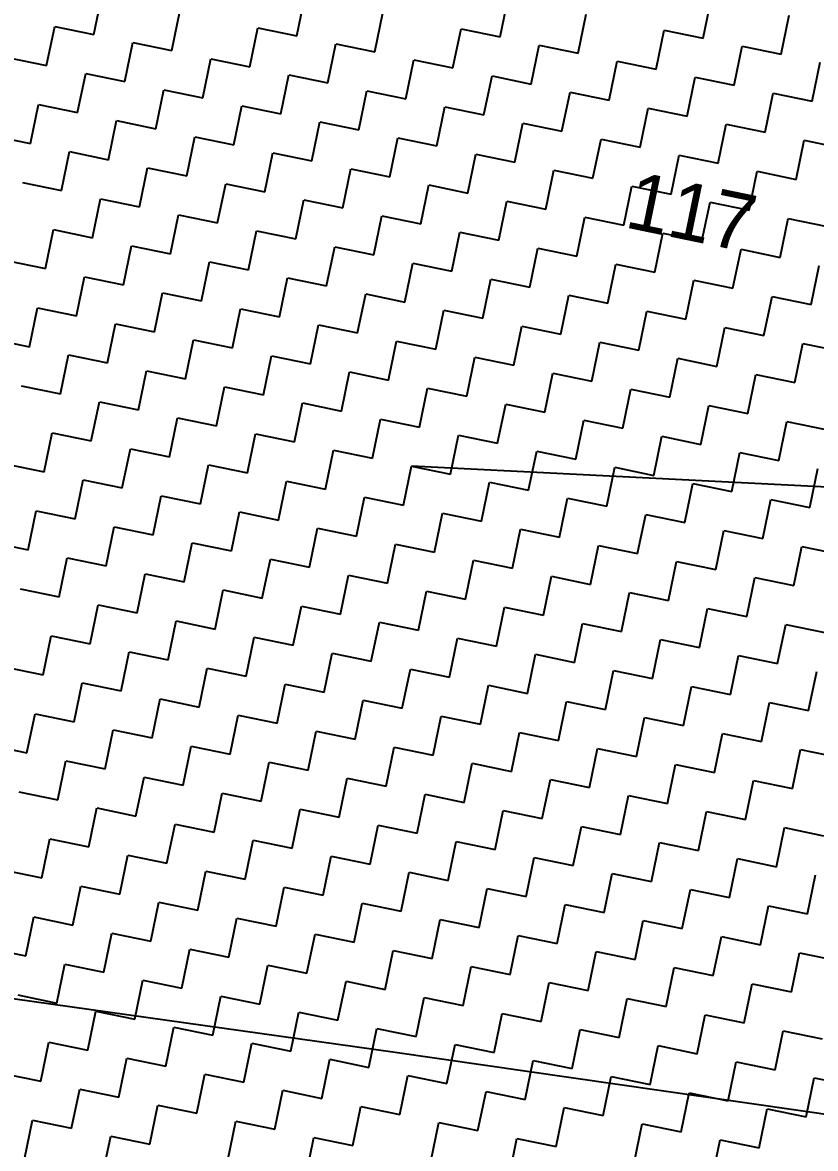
# Model space of a CAD drawing. Header units: metres. Extents: x 280043 to 281054, y 2047152 to 2048652.
# Drawn here: x 280767 to 280816.3, y 2048461.4 to 2048531.4 of the extents above; entities that cross this region are included whole.
import ezdxf
from ezdxf.enums import TextEntityAlignment as Align

# ---------------------------------------------------------------- set-up
doc = ezdxf.new("R2010")
doc.units = ezdxf.units.M
for name, color, linetype in [('POLY_HATCH', 12, 'Continuous'), ('POLY_PARCEL', 6, 'Continuous'), ('TEXT_PARCEL', 7, 'Continuous')]:
    doc.layers.add(name, color=color, linetype=linetype)
doc.styles.add('TEXT_MAP', font='', dxfattribs={"height": 1.8})
doc.styles.get('TEXT_MAP').set_extended_font_data('Kruti Dev 050')

msp = doc.modelspace()

# ---------------------------------------------------------------- linework, layer by layer
msp.add_lwpolyline([(280839.157, 2048501.362), (280791.163, 2048503.795)])
at = {"layer": 'POLY_HATCH', "linetype": 'Continuous'}
for p, q in [((280771.411, 2048530.62), (280771.911, 2048533.045)), ((280784.036, 2048530.545), (280784.536, 2048532.97)), ((280796.662, 2048530.471), (280797.162, 2048532.896)), ((280809.287, 2048530.396), (280809.787, 2048532.821)), ((280776.261, 2048529.62), (280776.761, 2048532.045)), ((280788.886, 2048529.545), (280789.386, 2048531.97)), ((280801.512, 2048529.471), (280802.012, 2048531.896)), ((280814.137, 2048529.396), (280814.637, 2048531.822)), ((280768.486, 2048528.694), (280768.986, 2048531.119)), ((280768.986, 2048531.119), (280771.411, 2048530.62)), ((280781.111, 2048528.62), (280781.611, 2048531.045)), ((280781.611, 2048531.045), (280784.036, 2048530.545)), ((280793.737, 2048528.546), (280794.237, 2048530.971)), ((280794.237, 2048530.971), (280796.662, 2048530.471)), ((280806.362, 2048528.471), (280806.862, 2048530.896)), ((280806.862, 2048530.896), (280809.287, 2048530.396)), ((280773.336, 2048527.695), (280773.836, 2048530.12)), ((280773.836, 2048530.12), (280776.261, 2048529.62)), ((280785.961, 2048527.62), (280786.461, 2048530.045)), ((280786.461, 2048530.045), (280788.886, 2048529.545)), ((280798.587, 2048527.546), (280799.087, 2048529.971)), ((280799.087, 2048529.971), (280801.512, 2048529.471)), ((280811.212, 2048527.471), (280811.712, 2048529.896)), ((280811.712, 2048529.896), (280814.137, 2048529.396)), ((280766.061, 2048529.194), (280768.486, 2048528.694)), ((280778.186, 2048526.695), (280778.686, 2048529.12)), ((280778.686, 2048529.12), (280781.111, 2048528.62)), ((280790.812, 2048526.62), (280791.312, 2048529.045)), ((280791.312, 2048529.045), (280793.737, 2048528.546)), ((280803.437, 2048526.546), (280803.937, 2048528.971)), ((280803.937, 2048528.971), (280806.362, 2048528.471)), ((280816.062, 2048526.471), (280816.562, 2048528.897)), ((280770.411, 2048525.769), (280770.911, 2048528.194)), ((280770.911, 2048528.194), (280773.336, 2048527.695)), ((280783.037, 2048525.695), (280783.536, 2048528.12)), ((280783.536, 2048528.12), (280785.961, 2048527.62)), ((280795.662, 2048525.621), (280796.162, 2048528.046)), ((280796.162, 2048528.046), (280798.587, 2048527.546)), ((280808.287, 2048525.546), (280808.787, 2048527.971)), ((280808.787, 2048527.971), (280811.212, 2048527.471)), ((280775.261, 2048524.77), (280775.761, 2048527.195)), ((280775.761, 2048527.195), (280778.186, 2048526.695)), ((280787.887, 2048524.695), (280788.387, 2048527.12)), ((280788.387, 2048527.12), (280790.812, 2048526.62)), ((280800.512, 2048524.621), (280801.012, 2048527.046)), ((280801.012, 2048527.046), (280803.437, 2048526.546)), ((280813.137, 2048524.546), (280813.637, 2048526.971)), ((280813.637, 2048526.971), (280816.062, 2048526.471)), ((280767.486, 2048523.844), (280767.986, 2048526.269)), ((280767.986, 2048526.269), (280770.411, 2048525.769)), ((280780.112, 2048523.77), (280780.611, 2048526.195)), ((280780.611, 2048526.195), (280783.037, 2048525.695)), ((280792.737, 2048523.695), (280793.237, 2048526.12)), ((280793.237, 2048526.12), (280795.662, 2048525.621)), ((280805.362, 2048523.621), (280805.862, 2048526.046)), ((280805.862, 2048526.046), (280808.287, 2048525.546)), ((280772.336, 2048522.844), (280772.836, 2048525.27)), ((280772.836, 2048525.27), (280775.261, 2048524.77)), ((280784.962, 2048522.77), (280785.462, 2048525.195)), ((280785.462, 2048525.195), (280787.887, 2048524.695)), ((280797.587, 2048522.696), (280798.087, 2048525.121)), ((280798.087, 2048525.121), (280800.512, 2048524.621)), ((280810.212, 2048522.621), (280810.712, 2048525.046)), ((280810.712, 2048525.046), (280813.137, 2048524.546)), ((280765.061, 2048524.344), (280767.486, 2048523.844)), ((280777.187, 2048521.845), (280777.686, 2048524.27)), ((280777.686, 2048524.27), (280780.112, 2048523.77)), ((280789.812, 2048521.77), (280790.312, 2048524.195)), ((280790.312, 2048524.195), (280792.737, 2048523.695)), ((280802.437, 2048521.696), (280802.937, 2048524.121)), ((280802.937, 2048524.121), (280805.362, 2048523.621)), ((280815.062, 2048521.621), (280815.562, 2048524.046)), ((280815.562, 2048524.046), (280817.987, 2048523.546)), ((280769.411, 2048520.919), (280769.911, 2048523.344)), ((280769.911, 2048523.344), (280772.336, 2048522.844)), ((280782.037, 2048520.845), (280782.537, 2048523.27)), ((280782.537, 2048523.27), (280784.962, 2048522.77)), ((280794.662, 2048520.77), (280795.162, 2048523.195)), ((280795.162, 2048523.195), (280797.587, 2048522.696)), ((280807.287, 2048520.696), (280807.787, 2048523.121)), ((280807.787, 2048523.121), (280810.212, 2048522.621)), ((280774.262, 2048519.919), (280774.761, 2048522.345)), ((280774.761, 2048522.345), (280777.187, 2048521.845)), ((280786.887, 2048519.845), (280787.387, 2048522.27)), ((280787.387, 2048522.27), (280789.812, 2048521.77)), ((280799.512, 2048519.771), (280800.012, 2048522.196)), ((280800.012, 2048522.196), (280802.437, 2048521.696)), ((280812.137, 2048519.696), (280812.637, 2048522.121)), ((280812.637, 2048522.121), (280815.062, 2048521.621)), ((280766.986, 2048521.419), (280769.411, 2048520.919)), ((280779.112, 2048518.92), (280779.612, 2048521.345)), ((280779.612, 2048521.345), (280782.037, 2048520.845)), ((280791.737, 2048518.845), (280792.237, 2048521.27)), ((280792.237, 2048521.27), (280794.662, 2048520.77)), ((280804.362, 2048518.771), (280804.862, 2048521.196)), ((280804.862, 2048521.196), (280807.287, 2048520.696)), ((280771.337, 2048517.994), (280771.836, 2048520.419)), ((280771.836, 2048520.419), (280774.262, 2048519.919)), ((280783.962, 2048517.92), (280784.462, 2048520.345)), ((280784.462, 2048520.345), (280786.887, 2048519.845)), ((280796.587, 2048517.845), (280797.087, 2048520.27)), ((280797.087, 2048520.27), (280799.512, 2048519.771)), ((280809.212, 2048517.771), (280809.712, 2048520.196)), ((280809.712, 2048520.196), (280812.137, 2048519.696)), ((280776.187, 2048516.994), (280776.687, 2048519.42)), ((280776.687, 2048519.42), (280779.112, 2048518.92)), ((280788.812, 2048516.92), (280789.312, 2048519.345)), ((280789.312, 2048519.345), (280791.737, 2048518.845)), ((280801.437, 2048516.846), (280801.937, 2048519.271)), ((280801.937, 2048519.271), (280804.362, 2048518.771)), ((280814.063, 2048516.771), (280814.563, 2048519.196)), ((280814.563, 2048519.196), (280816.988, 2048518.696)), ((280768.412, 2048516.069), (280768.911, 2048518.494)), ((280768.911, 2048518.494), (280771.337, 2048517.994)), ((280781.037, 2048515.995), (280781.537, 2048518.42)), ((280781.537, 2048518.42), (280783.962, 2048517.92)), ((280793.662, 2048515.92), (280794.162, 2048518.345)), ((280794.162, 2048518.345), (280796.587, 2048517.845)), ((280806.288, 2048515.846), (280806.787, 2048518.271)), ((280806.787, 2048518.271), (280809.212, 2048517.771)), ((280773.262, 2048515.069), (280773.762, 2048517.494)), ((280773.762, 2048517.494), (280776.187, 2048516.994)), ((280785.887, 2048514.995), (280786.387, 2048517.42)), ((280786.387, 2048517.42), (280788.812, 2048516.92)), ((280798.512, 2048514.92), (280799.012, 2048517.345)), ((280799.012, 2048517.345), (280801.437, 2048516.846)), ((280811.138, 2048514.846), (280811.638, 2048517.271)), ((280811.638, 2048517.271), (280814.063, 2048516.771)), ((280765.987, 2048516.569), (280768.412, 2048516.069)), ((280778.112, 2048514.069), (280778.612, 2048516.495)), ((280778.612, 2048516.495), (280781.037, 2048515.995)), ((280790.737, 2048513.995), (280791.237, 2048516.42)), ((280791.237, 2048516.42), (280793.662, 2048515.92)), ((280803.363, 2048513.921), (280803.862, 2048516.346)), ((280803.862, 2048516.346), (280806.288, 2048515.846)), ((280815.988, 2048513.846), (280816.488, 2048516.271)), ((280770.337, 2048513.144), (280770.837, 2048515.569)), ((280770.837, 2048515.569), (280773.262, 2048515.069)), ((280782.962, 2048513.07), (280783.462, 2048515.495)), ((280783.462, 2048515.495), (280785.887, 2048514.995)), ((280795.587, 2048512.995), (280796.087, 2048515.42)), ((280796.087, 2048515.42), (280798.512, 2048514.92)), ((280808.213, 2048512.921), (280808.713, 2048515.346)), ((280808.713, 2048515.346), (280811.138, 2048514.846)), ((280775.187, 2048512.144), (280775.687, 2048514.569)), ((280775.687, 2048514.569), (280778.112, 2048514.069)), ((280787.812, 2048512.07), (280788.312, 2048514.495)), ((280788.312, 2048514.495), (280790.737, 2048513.995)), ((280800.438, 2048511.995), (280800.937, 2048514.42)), ((280800.937, 2048514.42), (280803.363, 2048513.921)), ((280813.063, 2048511.921), (280813.563, 2048514.346)), ((280813.563, 2048514.346), (280815.988, 2048513.846)), ((280767.412, 2048511.219), (280767.912, 2048513.644)), ((280767.912, 2048513.644), (280770.337, 2048513.144)), ((280780.037, 2048511.144), (280780.537, 2048513.57)), ((280780.537, 2048513.57), (280782.962, 2048513.07)), ((280792.662, 2048511.07), (280793.162, 2048513.495)), ((280793.162, 2048513.495), (280795.587, 2048512.995)), ((280805.288, 2048510.996), (280805.788, 2048513.421)), ((280805.788, 2048513.421), (280808.213, 2048512.921)), ((280772.262, 2048510.219), (280772.762, 2048512.644)), ((280772.762, 2048512.644), (280775.187, 2048512.144)), ((280784.887, 2048510.145), (280785.387, 2048512.57)), ((280785.387, 2048512.57), (280787.812, 2048512.07)), ((280797.513, 2048510.07), (280798.012, 2048512.495)), ((280798.012, 2048512.495), (280800.438, 2048511.995)), ((280810.138, 2048509.996), (280810.638, 2048512.421)), ((280810.638, 2048512.421), (280813.063, 2048511.921)), ((280764.987, 2048511.719), (280767.412, 2048511.219)), ((280777.112, 2048509.219), (280777.612, 2048511.644)), ((280777.612, 2048511.644), (280780.037, 2048511.144)), ((280789.737, 2048509.145), (280790.237, 2048511.57)), ((280790.237, 2048511.57), (280792.662, 2048511.07)), ((280802.363, 2048509.07), (280802.863, 2048511.496)), ((280802.863, 2048511.496), (280805.288, 2048510.996)), ((280814.988, 2048508.996), (280815.488, 2048511.421)), ((280815.488, 2048511.421), (280817.913, 2048510.921)), ((280769.337, 2048508.294), (280769.837, 2048510.719)), ((280769.837, 2048510.719), (280772.262, 2048510.219)), ((280781.962, 2048508.22), (280782.462, 2048510.645)), ((280782.462, 2048510.645), (280784.887, 2048510.145)), ((280794.588, 2048508.145), (280795.087, 2048510.57)), ((280795.087, 2048510.57), (280797.513, 2048510.07)), ((280807.213, 2048508.071), (280807.713, 2048510.496)), ((280807.713, 2048510.496), (280810.138, 2048509.996)), ((280774.187, 2048507.294), (280774.687, 2048509.719)), ((280774.687, 2048509.719), (280777.112, 2048509.219)), ((280786.812, 2048507.22), (280787.312, 2048509.645)), ((280787.312, 2048509.645), (280789.737, 2048509.145)), ((280799.438, 2048507.145), (280799.938, 2048509.57)), ((280799.938, 2048509.57), (280802.363, 2048509.07)), ((280812.063, 2048507.071), (280812.563, 2048509.496)), ((280812.563, 2048509.496), (280814.988, 2048508.996)), ((280766.912, 2048508.794), (280769.337, 2048508.294)), ((280779.037, 2048506.294), (280779.537, 2048508.719)), ((280779.537, 2048508.719), (280781.962, 2048508.22)), ((280791.663, 2048506.22), (280792.162, 2048508.645)), ((280792.162, 2048508.645), (280794.588, 2048508.145)), ((280804.288, 2048506.145), (280804.788, 2048508.571)), ((280804.788, 2048508.571), (280807.213, 2048508.071)), ((280771.262, 2048505.369), (280771.762, 2048507.794)), ((280771.762, 2048507.794), (280774.187, 2048507.294)), ((280783.887, 2048505.295), (280784.387, 2048507.72)), ((280784.387, 2048507.72), (280786.812, 2048507.22)), ((280796.513, 2048505.22), (280797.013, 2048507.645)), ((280797.013, 2048507.645), (280799.438, 2048507.145)), ((280809.138, 2048505.146), (280809.638, 2048507.571)), ((280809.638, 2048507.571), (280812.063, 2048507.071)), ((280776.112, 2048504.369), (280776.612, 2048506.794)), ((280776.612, 2048506.794), (280779.037, 2048506.294)), ((280788.738, 2048504.295), (280789.238, 2048506.72)), ((280789.238, 2048506.72), (280791.663, 2048506.22)), ((280801.363, 2048504.22), (280801.863, 2048506.645)), ((280801.863, 2048506.645), (280804.288, 2048506.145)), ((280813.988, 2048504.146), (280814.488, 2048506.571)), ((280814.488, 2048506.571), (280816.913, 2048506.071)), ((280768.337, 2048503.444), (280768.837, 2048505.869)), ((280768.837, 2048505.869), (280771.262, 2048505.369)), ((280780.962, 2048503.369), (280781.462, 2048505.794)), ((280781.462, 2048505.794), (280783.887, 2048505.295)), ((280793.588, 2048503.295), (280794.088, 2048505.72)), ((280794.088, 2048505.72), (280796.513, 2048505.22)), ((280806.213, 2048503.22), (280806.713, 2048505.646)), ((280806.713, 2048505.646), (280809.138, 2048505.146)), ((280773.187, 2048502.444), (280773.687, 2048504.869)), ((280773.687, 2048504.869), (280776.112, 2048504.369)), ((280785.813, 2048502.37), (280786.313, 2048504.795)), ((280786.313, 2048504.795), (280788.738, 2048504.295)), ((280798.438, 2048502.295), (280798.938, 2048504.72)), ((280798.938, 2048504.72), (280801.363, 2048504.22)), ((280811.063, 2048502.221), (280811.563, 2048504.646)), ((280811.563, 2048504.646), (280813.988, 2048504.146)), ((280765.912, 2048503.944), (280768.337, 2048503.444)), ((280778.037, 2048501.444), (280778.537, 2048503.869)), ((280778.537, 2048503.869), (280780.962, 2048503.369)), ((280790.663, 2048501.37), (280791.163, 2048503.795)), ((280791.163, 2048503.795), (280793.588, 2048503.295)), ((280803.288, 2048501.295), (280803.788, 2048503.72)), ((280803.788, 2048503.72), (280806.213, 2048503.22)), ((280815.913, 2048501.221), (280816.413, 2048503.646)), ((280770.262, 2048500.519), (280770.762, 2048502.944)), ((280770.762, 2048502.944), (280773.187, 2048502.444)), ((280782.888, 2048500.444), (280783.388, 2048502.869)), ((280783.388, 2048502.869), (280785.813, 2048502.37)), ((280795.513, 2048500.37), (280796.013, 2048502.795)), ((280796.013, 2048502.795), (280798.438, 2048502.295)), ((280808.138, 2048500.295), (280808.638, 2048502.721)), ((280808.638, 2048502.721), (280811.063, 2048502.221)), ((280775.112, 2048499.519), (280775.612, 2048501.944)), ((280775.612, 2048501.944), (280778.037, 2048501.444)), ((280787.738, 2048499.445), (280788.238, 2048501.87)), ((280788.238, 2048501.87), (280790.663, 2048501.37)), ((280800.363, 2048499.37), (280800.863, 2048501.795)), ((280800.863, 2048501.795), (280803.288, 2048501.295)), ((280812.988, 2048499.296), (280813.488, 2048501.721)), ((280813.488, 2048501.721), (280815.913, 2048501.221)), ((280767.337, 2048498.594), (280767.837, 2048501.019)), ((280767.837, 2048501.019), (280770.262, 2048500.519)), ((280779.963, 2048498.519), (280780.463, 2048500.944)), ((280780.463, 2048500.944), (280782.888, 2048500.444)), ((280792.588, 2048498.445), (280793.088, 2048500.87)), ((280793.088, 2048500.87), (280795.513, 2048500.37)), ((280805.213, 2048498.37), (280805.713, 2048500.795)), ((280805.713, 2048500.795), (280808.138, 2048500.295)), ((280772.187, 2048497.594), (280772.687, 2048500.019)), ((280772.687, 2048500.019), (280775.112, 2048499.519)), ((280784.813, 2048497.519), (280785.313, 2048499.944)), ((280785.313, 2048499.944), (280787.738, 2048499.445)), ((280797.438, 2048497.445), (280797.938, 2048499.87)), ((280797.938, 2048499.87), (280800.363, 2048499.37)), ((280810.063, 2048497.37), (280810.563, 2048499.796)), ((280810.563, 2048499.796), (280812.988, 2048499.296)), ((280764.912, 2048499.094), (280767.337, 2048498.594)), ((280777.038, 2048496.594), (280777.538, 2048499.019)), ((280777.538, 2048499.019), (280779.963, 2048498.519)), ((280789.663, 2048496.52), (280790.163, 2048498.945)), ((280790.163, 2048498.945), (280792.588, 2048498.445)), ((280802.288, 2048496.445), (280802.788, 2048498.87)), ((280802.788, 2048498.87), (280805.213, 2048498.37)), ((280814.914, 2048496.371), (280815.413, 2048498.796)), ((280815.413, 2048498.796), (280817.839, 2048498.296)), ((280769.263, 2048495.669), (280769.762, 2048498.094)), ((280769.762, 2048498.094), (280772.187, 2048497.594)), ((280781.888, 2048495.594), (280782.388, 2048498.019)), ((280782.388, 2048498.019), (280784.813, 2048497.519)), ((280794.513, 2048495.52), (280795.013, 2048497.945)), ((280795.013, 2048497.945), (280797.438, 2048497.445)), ((280807.138, 2048495.445), (280807.638, 2048497.87)), ((280807.638, 2048497.87), (280810.063, 2048497.37)), ((280774.113, 2048494.669), (280774.613, 2048497.094)), ((280774.613, 2048497.094), (280777.038, 2048496.594)), ((280786.738, 2048494.594), (280787.238, 2048497.019)), ((280787.238, 2048497.019), (280789.663, 2048496.52)), ((280799.363, 2048494.52), (280799.863, 2048496.945)), ((280799.863, 2048496.945), (280802.288, 2048496.445)), ((280811.989, 2048494.446), (280812.489, 2048496.871)), ((280812.489, 2048496.871), (280814.914, 2048496.371)), ((280766.837, 2048496.169), (280769.263, 2048495.669)), ((280778.963, 2048493.669), (280779.463, 2048496.094)), ((280779.463, 2048496.094), (280781.888, 2048495.594)), ((280791.588, 2048493.595), (280792.088, 2048496.02)), ((280792.088, 2048496.02), (280794.513, 2048495.52)), ((280804.213, 2048493.52), (280804.713, 2048495.945)), ((280804.713, 2048495.945), (280807.138, 2048495.445)), ((280771.188, 2048492.744), (280771.688, 2048495.169)), ((280771.688, 2048495.169), (280774.113, 2048494.669)), ((280783.813, 2048492.669), (280784.313, 2048495.094)), ((280784.313, 2048495.094), (280786.738, 2048494.594)), ((280796.438, 2048492.595), (280796.938, 2048495.02)), ((280796.938, 2048495.02), (280799.363, 2048494.52)), ((280809.064, 2048492.52), (280809.564, 2048494.945)), ((280809.564, 2048494.945), (280811.989, 2048494.446)), ((280776.038, 2048491.744), (280776.538, 2048494.169)), ((280776.538, 2048494.169), (280778.963, 2048493.669)), ((280788.663, 2048491.669), (280789.163, 2048494.094)), ((280789.163, 2048494.094), (280791.588, 2048493.595)), ((280801.288, 2048491.595), (280801.788, 2048494.02)), ((280801.788, 2048494.02), (280804.213, 2048493.52)), ((280813.914, 2048491.521), (280814.414, 2048493.946)), ((280814.414, 2048493.946), (280816.839, 2048493.446)), ((280768.263, 2048490.818), (280768.763, 2048493.244)), ((280768.763, 2048493.244), (280771.188, 2048492.744)), ((280780.888, 2048490.744), (280781.388, 2048493.169)), ((280781.388, 2048493.169), (280783.813, 2048492.669)), ((280793.513, 2048490.67), (280794.013, 2048493.095)), ((280794.013, 2048493.095), (280796.438, 2048492.595)), ((280806.139, 2048490.595), (280806.639, 2048493.02)), ((280806.639, 2048493.02), (280809.064, 2048492.52)), ((280773.113, 2048489.819), (280773.613, 2048492.244)), ((280773.613, 2048492.244), (280776.038, 2048491.744)), ((280785.738, 2048489.744), (280786.238, 2048492.169)), ((280786.238, 2048492.169), (280788.663, 2048491.669)), ((280798.363, 2048489.67), (280798.863, 2048492.095)), ((280798.863, 2048492.095), (280801.288, 2048491.595)), ((280810.989, 2048489.595), (280811.489, 2048492.02)), ((280811.489, 2048492.02), (280813.914, 2048491.521)), ((280765.838, 2048491.318), (280768.263, 2048490.818)), ((280777.963, 2048488.819), (280778.463, 2048491.244)), ((280778.463, 2048491.244), (280780.888, 2048490.744)), ((280790.588, 2048488.744), (280791.088, 2048491.169)), ((280791.088, 2048491.169), (280793.513, 2048490.67)), ((280803.214, 2048488.67), (280803.714, 2048491.095)), ((280803.714, 2048491.095), (280806.139, 2048490.595)), ((280815.839, 2048488.596), (280816.339, 2048491.021)), ((280770.188, 2048487.893), (280770.688, 2048490.319)), ((280770.688, 2048490.319), (280773.113, 2048489.819)), ((280782.813, 2048487.819), (280783.313, 2048490.244)), ((280783.313, 2048490.244), (280785.738, 2048489.744)), ((280795.439, 2048487.745), (280795.938, 2048490.17)), ((280795.938, 2048490.17), (280798.363, 2048489.67)), ((280808.064, 2048487.67), (280808.564, 2048490.095)), ((280808.564, 2048490.095), (280810.989, 2048489.595)), ((280775.038, 2048486.894), (280775.538, 2048489.319)), ((280775.538, 2048489.319), (280777.963, 2048488.819)), ((280787.663, 2048486.819), (280788.163, 2048489.244)), ((280788.163, 2048489.244), (280790.588, 2048488.744)), ((280800.289, 2048486.745), (280800.789, 2048489.17)), ((280800.789, 2048489.17), (280803.214, 2048488.67)), ((280812.914, 2048486.67), (280813.414, 2048489.095)), ((280813.414, 2048489.095), (280815.839, 2048488.596)), ((280767.263, 2048485.968), (280767.763, 2048488.393)), ((280767.763, 2048488.393), (280770.188, 2048487.893)), ((280779.888, 2048485.894), (280780.388, 2048488.319)), ((280780.388, 2048488.319), (280782.813, 2048487.819)), ((280792.514, 2048485.819), (280793.013, 2048488.245)), ((280793.013, 2048488.245), (280795.439, 2048487.745)), ((280805.139, 2048485.745), (280805.639, 2048488.17)), ((280805.639, 2048488.17), (280808.064, 2048487.67)), ((280772.113, 2048484.968), (280772.613, 2048487.394)), ((280772.613, 2048487.394), (280775.038, 2048486.894)), ((280784.738, 2048484.894), (280785.238, 2048487.319)), ((280785.238, 2048487.319), (280787.663, 2048486.819)), ((280797.364, 2048484.82), (280797.864, 2048487.245)), ((280797.864, 2048487.245), (280800.289, 2048486.745)), ((280809.989, 2048484.745), (280810.489, 2048487.17)), ((280810.489, 2048487.17), (280812.914, 2048486.67)), ((280764.838, 2048486.468), (280767.263, 2048485.968)), ((280776.963, 2048483.969), (280777.463, 2048486.394)), ((280777.463, 2048486.394), (280779.888, 2048485.894)), ((280789.589, 2048483.894), (280790.088, 2048486.319)), ((280790.088, 2048486.319), (280792.514, 2048485.819)), ((280802.214, 2048483.82), (280802.714, 2048486.245)), ((280802.714, 2048486.245), (280805.139, 2048485.745)), ((280814.839, 2048483.745), (280815.339, 2048486.17)), ((280815.339, 2048486.17), (280817.764, 2048485.671)), ((280769.188, 2048483.043), (280769.688, 2048485.468)), ((280769.688, 2048485.468), (280772.113, 2048484.968)), ((280781.813, 2048482.969), (280782.313, 2048485.394)), ((280782.313, 2048485.394), (280784.738, 2048484.894)), ((280794.439, 2048482.894), (280794.939, 2048485.32)), ((280794.939, 2048485.32), (280797.364, 2048484.82)), ((280807.064, 2048482.82), (280807.564, 2048485.245)), ((280807.564, 2048485.245), (280809.989, 2048484.745)), ((280774.038, 2048482.044), (280774.538, 2048484.469)), ((280774.538, 2048484.469), (280776.963, 2048483.969)), ((280786.664, 2048481.969), (280787.163, 2048484.394)), ((280787.163, 2048484.394), (280789.589, 2048483.894)), ((280799.289, 2048481.895), (280799.789, 2048484.32)), ((280799.789, 2048484.32), (280802.214, 2048483.82)), ((280811.914, 2048481.82), (280812.414, 2048484.245)), ((280812.414, 2048484.245), (280814.839, 2048483.745)), ((280766.763, 2048483.543), (280769.188, 2048483.043)), ((280778.888, 2048481.044), (280779.388, 2048483.469)), ((280779.388, 2048483.469), (280781.813, 2048482.969)), ((280791.514, 2048480.969), (280792.014, 2048483.394)), ((280792.014, 2048483.394), (280794.439, 2048482.894)), ((280804.139, 2048480.895), (280804.639, 2048483.32)), ((280804.639, 2048483.32), (280807.064, 2048482.82)), ((280771.113, 2048480.118), (280771.613, 2048482.543)), ((280771.613, 2048482.543), (280774.038, 2048482.044)), ((280783.739, 2048480.044), (280784.238, 2048482.469)), ((280784.238, 2048482.469), (280786.664, 2048481.969)), ((280796.364, 2048479.969), (280796.864, 2048482.395)), ((280796.864, 2048482.395), (280799.289, 2048481.895)), ((280808.989, 2048479.895), (280809.489, 2048482.32)), ((280809.489, 2048482.32), (280811.914, 2048481.82)), ((280775.963, 2048479.119), (280776.463, 2048481.544)), ((280776.463, 2048481.544), (280778.888, 2048481.044)), ((280788.589, 2048479.044), (280789.089, 2048481.469)), ((280789.089, 2048481.469), (280791.514, 2048480.969)), ((280801.214, 2048478.97), (280801.714, 2048481.395)), ((280801.714, 2048481.395), (280804.139, 2048480.895)), ((280813.839, 2048478.895), (280814.339, 2048481.32)), ((280814.339, 2048481.32), (280816.764, 2048480.82)), ((280768.188, 2048478.193), (280768.688, 2048480.618)), ((280768.688, 2048480.618), (280771.113, 2048480.118)), ((280780.814, 2048478.119), (280781.313, 2048480.544)), ((280781.313, 2048480.544), (280783.739, 2048480.044)), ((280793.439, 2048478.044), (280793.939, 2048480.469)), ((280793.939, 2048480.469), (280796.364, 2048479.969)), ((280806.064, 2048477.97), (280806.564, 2048480.395)), ((280806.564, 2048480.395), (280808.989, 2048479.895)), ((280773.038, 2048477.193), (280773.538, 2048479.618)), ((280773.538, 2048479.618), (280775.963, 2048479.119)), ((280785.664, 2048477.119), (280786.164, 2048479.544)), ((280786.164, 2048479.544), (280788.589, 2048479.044)), ((280798.289, 2048477.044), (280798.789, 2048479.47)), ((280798.789, 2048479.47), (280801.214, 2048478.97)), ((280810.914, 2048476.97), (280811.414, 2048479.395)), ((280811.414, 2048479.395), (280813.839, 2048478.895)), ((280765.763, 2048478.693), (280768.188, 2048478.193)), ((280777.889, 2048476.194), (280778.388, 2048478.619)), ((280778.388, 2048478.619), (280780.814, 2048478.119)), ((280790.514, 2048476.119), (280791.014, 2048478.544)), ((280791.014, 2048478.544), (280793.439, 2048478.044)), ((280803.139, 2048476.045), (280803.639, 2048478.47)), ((280803.639, 2048478.47), (280806.064, 2048477.97)), ((280815.765, 2048475.97), (280816.264, 2048478.395)), ((280770.113, 2048475.268), (280770.613, 2048477.693)), ((280770.613, 2048477.693), (280773.038, 2048477.193)), ((280782.739, 2048475.194), (280783.239, 2048477.619)), ((280783.239, 2048477.619), (280785.664, 2048477.119)), ((280795.364, 2048475.119), (280795.864, 2048477.544)), ((280795.864, 2048477.544), (280798.289, 2048477.044)), ((280807.989, 2048475.045), (280808.489, 2048477.47)), ((280808.489, 2048477.47), (280810.914, 2048476.97)), ((280774.964, 2048474.268), (280775.464, 2048476.693)), ((280775.464, 2048476.693), (280777.889, 2048476.194)), ((280787.589, 2048474.194), (280788.089, 2048476.619)), ((280788.089, 2048476.619), (280790.514, 2048476.119)), ((280800.214, 2048474.119), (280800.714, 2048476.545)), ((280800.714, 2048476.545), (280803.139, 2048476.045)), ((280812.84, 2048474.045), (280813.339, 2048476.47)), ((280813.339, 2048476.47), (280815.765, 2048475.97)), ((280767.188, 2048473.343), (280767.688, 2048475.768)), ((280767.688, 2048475.768), (280770.113, 2048475.268)), ((280779.814, 2048473.269), (280780.314, 2048475.694)), ((280780.314, 2048475.694), (280782.739, 2048475.194)), ((280792.439, 2048473.194), (280792.939, 2048475.619)), ((280792.939, 2048475.619), (280795.364, 2048475.119)), ((280805.064, 2048473.12), (280805.564, 2048475.545)), ((280805.564, 2048475.545), (280807.989, 2048475.045)), ((280772.039, 2048472.343), (280772.539, 2048474.768)), ((280772.539, 2048474.768), (280774.964, 2048474.268)), ((280784.664, 2048472.269), (280785.164, 2048474.694)), ((280785.164, 2048474.694), (280787.589, 2048474.194)), ((280797.289, 2048472.194), (280797.789, 2048474.619)), ((280797.789, 2048474.619), (280800.214, 2048474.119)), ((280809.915, 2048472.12), (280810.414, 2048474.545)), ((280810.414, 2048474.545), (280812.84, 2048474.045)), ((280764.763, 2048473.843), (280767.188, 2048473.343)), ((280776.889, 2048471.343), (280777.389, 2048473.768)), ((280777.389, 2048473.768), (280779.814, 2048473.269)), ((280789.514, 2048471.269), (280790.014, 2048473.694)), ((280790.014, 2048473.694), (280792.439, 2048473.194)), ((280802.139, 2048471.195), (280802.639, 2048473.62)), ((280802.639, 2048473.62), (280805.064, 2048473.12)), ((280814.765, 2048471.12), (280815.265, 2048473.545)), ((280815.265, 2048473.545), (280817.69, 2048473.045)), ((280769.114, 2048470.418), (280769.614, 2048472.843)), ((280769.614, 2048472.843), (280772.039, 2048472.343)), ((280781.739, 2048470.344), (280782.239, 2048472.769)), ((280782.239, 2048472.769), (280784.664, 2048472.269)), ((280794.364, 2048470.269), (280794.864, 2048472.694)), ((280794.864, 2048472.694), (280797.289, 2048472.194)), ((280806.99, 2048470.195), (280807.489, 2048472.62)), ((280807.489, 2048472.62), (280809.915, 2048472.12)), ((280773.964, 2048469.418), (280774.464, 2048471.843)), ((280774.464, 2048471.843), (280776.889, 2048471.343)), ((280786.589, 2048469.344), (280787.089, 2048471.769)), ((280787.089, 2048471.769), (280789.514, 2048471.269)), ((280799.214, 2048469.269), (280799.714, 2048471.694)), ((280799.714, 2048471.694), (280802.139, 2048471.195)), ((280811.84, 2048469.195), (280812.34, 2048471.62)), ((280812.34, 2048471.62), (280814.765, 2048471.12)), ((280766.689, 2048470.918), (280769.114, 2048470.418)), ((280778.814, 2048468.418), (280779.314, 2048470.843)), ((280779.314, 2048470.843), (280781.739, 2048470.344)), ((280791.439, 2048468.344), (280791.939, 2048470.769)), ((280791.939, 2048470.769), (280794.364, 2048470.269)), ((280804.065, 2048468.27), (280804.564, 2048470.695)), ((280804.564, 2048470.695), (280806.99, 2048470.195)), ((280771.039, 2048467.493), (280771.539, 2048469.918)), ((280771.539, 2048469.918), (280773.964, 2048469.418)), ((280783.664, 2048467.419), (280784.164, 2048469.844)), ((280784.164, 2048469.844), (280786.589, 2048469.344)), ((280796.289, 2048467.344), (280796.789, 2048469.769)), ((280796.789, 2048469.769), (280799.214, 2048469.269)), ((280808.915, 2048467.27), (280809.415, 2048469.695)), ((280809.415, 2048469.695), (280811.84, 2048469.195)), ((280775.889, 2048466.493), (280776.389, 2048468.918)), ((280776.389, 2048468.918), (280778.814, 2048468.418)), ((280788.514, 2048466.419), (280789.014, 2048468.844)), ((280789.014, 2048468.844), (280791.439, 2048468.344)), ((280801.14, 2048466.344), (280801.639, 2048468.769)), ((280801.639, 2048468.769), (280804.065, 2048468.27)), ((280813.765, 2048466.27), (280814.265, 2048468.695)), ((280814.265, 2048468.695), (280816.69, 2048468.195)), ((280768.114, 2048465.568), (280768.614, 2048467.993)), ((280768.614, 2048467.993), (280771.039, 2048467.493)), ((280780.739, 2048465.493), (280781.239, 2048467.918)), ((280781.239, 2048467.918), (280783.664, 2048467.419)), ((280793.364, 2048465.419), (280793.864, 2048467.844)), ((280793.864, 2048467.844), (280796.289, 2048467.344)), ((280805.99, 2048465.345), (280806.49, 2048467.77)), ((280806.49, 2048467.77), (280808.915, 2048467.27)), ((280772.964, 2048464.568), (280773.464, 2048466.993)), ((280773.464, 2048466.993), (280775.889, 2048466.493)), ((280785.589, 2048464.494), (280786.089, 2048466.919)), ((280786.089, 2048466.919), (280788.514, 2048466.419)), ((280798.215, 2048464.419), (280798.715, 2048466.844)), ((280798.715, 2048466.844), (280801.14, 2048466.344)), ((280810.84, 2048464.345), (280811.34, 2048466.77)), ((280811.34, 2048466.77), (280813.765, 2048466.27)), ((280765.689, 2048466.068), (280768.114, 2048465.568)), ((280777.814, 2048463.568), (280778.314, 2048465.993)), ((280778.314, 2048465.993), (280780.739, 2048465.493)), ((280790.439, 2048463.494), (280790.939, 2048465.919)), ((280790.939, 2048465.919), (280793.364, 2048465.419)), ((280803.065, 2048463.419), (280803.565, 2048465.844)), ((280803.565, 2048465.844), (280805.99, 2048465.345)), ((280815.69, 2048463.345), (280816.19, 2048465.77)), ((280816.19, 2048465.77), (280818.615, 2048465.27)), ((280770.039, 2048462.643), (280770.539, 2048465.068)), ((280770.539, 2048465.068), (280772.964, 2048464.568)), ((280782.664, 2048462.568), (280783.164, 2048464.994)), ((280783.164, 2048464.994), (280785.589, 2048464.494)), ((280795.29, 2048462.494), (280795.79, 2048464.919)), ((280795.79, 2048464.919), (280798.215, 2048464.419)), ((280807.915, 2048462.42), (280808.415, 2048464.845)), ((280808.415, 2048464.845), (280810.84, 2048464.345)), ((280774.889, 2048461.643), (280775.389, 2048464.068)), ((280775.389, 2048464.068), (280777.814, 2048463.568)), ((280787.514, 2048461.569), (280788.014, 2048463.994)), ((280788.014, 2048463.994), (280790.439, 2048463.494)), ((280800.14, 2048461.494), (280800.64, 2048463.919)), ((280800.64, 2048463.919), (280803.065, 2048463.419)), ((280812.765, 2048461.42), (280813.265, 2048463.845)), ((280813.265, 2048463.845), (280815.69, 2048463.345)), ((280767.114, 2048460.718), (280767.614, 2048463.143)), ((280767.614, 2048463.143), (280770.039, 2048462.643)), ((280779.739, 2048460.643), (280780.239, 2048463.068)), ((280780.239, 2048463.068), (280782.664, 2048462.568)), ((280792.365, 2048460.569), (280792.865, 2048462.994)), ((280792.865, 2048462.994), (280795.29, 2048462.494)), ((280804.99, 2048460.494), (280805.49, 2048462.919)), ((280805.49, 2048462.919), (280807.915, 2048462.42)), ((280771.964, 2048459.718), (280772.464, 2048462.143)), ((280772.464, 2048462.143), (280774.889, 2048461.643)), ((280784.589, 2048459.643), (280785.089, 2048462.069)), ((280785.089, 2048462.069), (280787.514, 2048461.569)), ((280797.215, 2048459.569), (280797.715, 2048461.994)), ((280797.715, 2048461.994), (280800.14, 2048461.494)), ((280809.84, 2048459.495), (280810.34, 2048461.92)), ((280810.34, 2048461.92), (280812.765, 2048461.42))]:
    msp.add_line(p, q, dxfattribs=at)
at = {"layer": 'POLY_PARCEL'}
for p, q in [((280789.992, 2048467.372), (280740.679, 2048474.297)), ((280868.328, 2048456.046), (280789.992, 2048467.372))]:
    msp.add_line(p, q, dxfattribs=at)

# ---------------------------------------------------------------- texts
at = {"layer": 'TEXT_PARCEL', "style": 'TEXT_MAP'}
msp.add_text('117', height=3.5655, rotation=348.35225, dxfattribs=at).set_placement((280808.573, 2048519.599), align=Align.MIDDLE)

doc.saveas('drawing.dxf')
